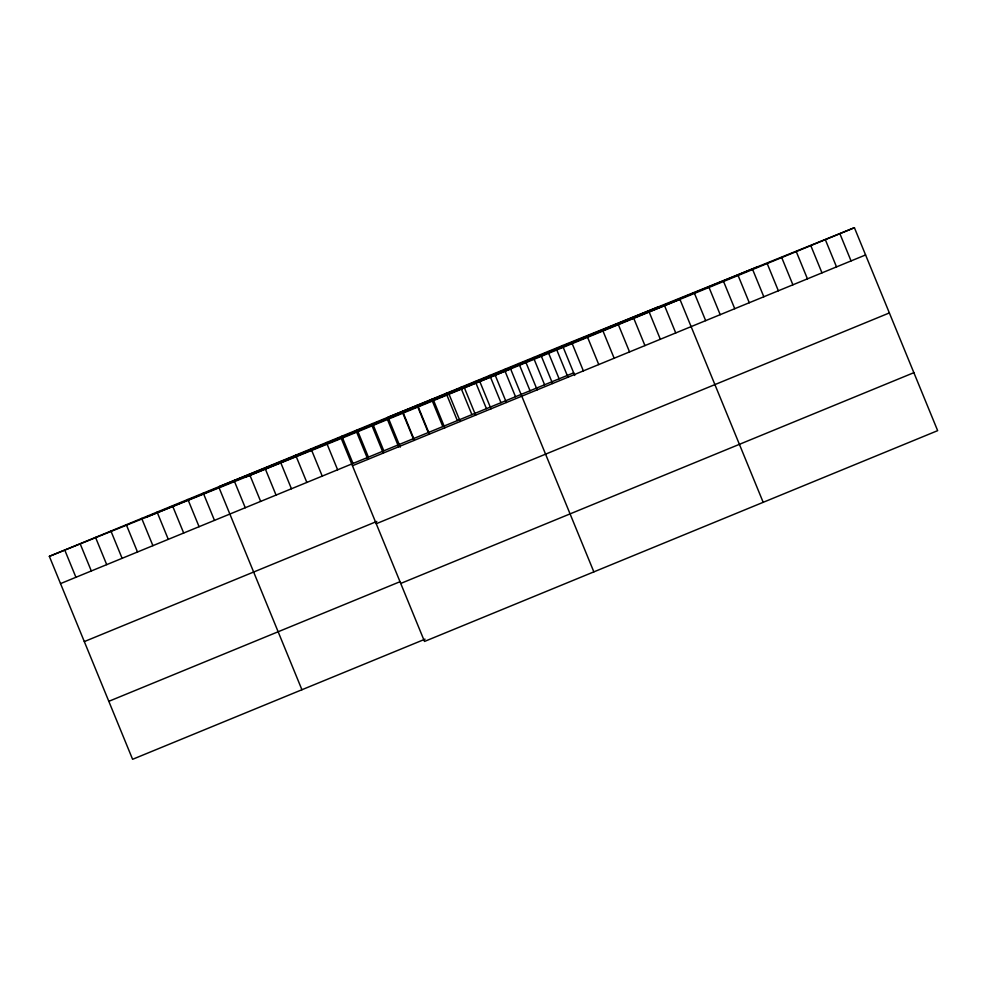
<?xml version="1.0" encoding="UTF-8"?>
<svg xmlns="http://www.w3.org/2000/svg" width="987" height="987" viewBox="0 0 987 987"><rect width="100%" height="100%" fill="white"/><g stroke="black" fill="none" stroke-linecap="round" stroke-linejoin="round"><path stroke-width="1.48" d="M49.35 556.347L562.491 345.561L854.409 227.701L937.65 430.653L424.509 641.439L341.28 438.487L49.35 556.347L132.591 759.299L425.076 639.157M145.681 517.459L658.822 306.673M244.936 477.375L758.078 266.589M341.28 438.487L854.409 227.701M60.528 583.613L573.669 372.827M352.458 465.741L865.587 254.954M84.314 641.587L376.8 521.444M376.232 523.727L889.373 312.928M108.804 701.325L399.895 581.75M400.734 583.453L913.876 372.667M839.875 233.672L851.053 260.926M825.329 239.644L836.52 266.897M810.796 245.615L821.974 272.868M796.262 251.586L807.44 278.84M781.716 257.558L792.894 284.811M767.183 263.529L778.361 290.795M752.637 269.5L763.815 296.766M738.103 275.472L749.281 302.738M723.557 281.443L734.747 308.709M709.024 287.414L720.202 314.68M694.49 293.398L705.668 320.652M763.185 502.321L679.944 299.369L388.014 417.23L400.278 447.123M664.547 305.686L675.737 332.952M649.162 312.015L660.34 339.269M633.765 318.332L644.943 345.598M618.368 324.661L629.546 351.915M602.971 330.978L614.161 358.244M587.586 337.307L598.764 364.561M572.189 343.624L583.366 370.89M562.491 345.561L574.742 375.455M556.791 349.953L567.969 377.207M547.945 351.532L559.123 378.798M541.394 356.282L552.584 383.536M533.412 357.504L544.59 384.77M526.009 362.599L537.187 389.853M518.866 363.475L530.044 390.741M593.853 571.88L510.612 368.928L218.682 486.788L301.923 689.74M504.332 369.459L515.51 396.712M495.215 375.245L506.393 402.511M489.786 375.43L500.977 402.684M479.818 381.574L491.008 408.828M475.253 381.401L486.431 408.655M464.433 387.891L475.611 415.157M460.719 387.373L471.897 414.626M449.036 394.22L460.213 421.474M446.173 393.344L457.351 420.598M433.638 400.537L444.816 427.803M431.64 399.316L442.818 426.569M418.241 406.866L429.431 434.12M417.094 405.287L428.272 432.54M402.56 411.258L413.738 438.512M402.856 413.195L414.034 440.449M387.459 419.512L398.637 446.766M372.63 423.559L383.807 450.812M372.062 425.841L383.24 453.095M357.232 429.876L368.41 457.141M356.665 432.158L367.855 459.424M341.835 436.205L353.013 463.458M326.438 442.521L337.628 469.787M311.053 448.851L322.231 476.104M295.656 455.167L306.834 482.433M280.259 461.497L291.436 488.75M264.861 467.826L276.052 495.079M249.477 474.142L260.654 501.396M234.079 480.472L245.257 507.725M203.285 493.118L214.475 520.371M187.9 499.434L199.078 526.7M172.503 505.763L183.681 533.017M157.106 512.08L168.284 539.346M141.709 518.409L152.899 545.663M126.324 524.739L137.501 551.992M110.926 531.055L122.104 558.309M95.529 537.384L106.707 564.638M80.132 543.701L91.322 570.967M64.747 550.03L75.925 577.284"/></g></svg>
